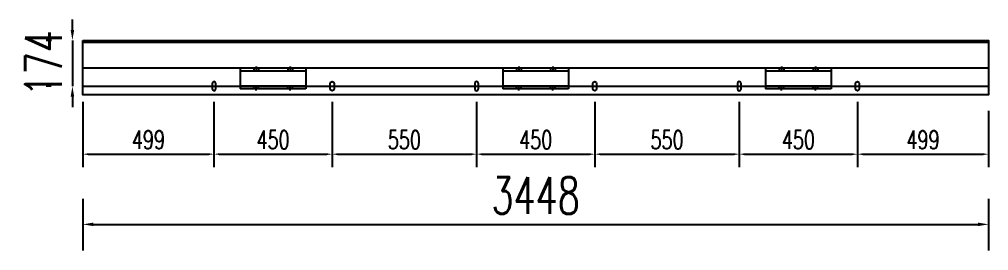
# Model space of a CAD drawing. Extents: x -18540 to 926017, y -610001 to -56924.
# Drawn here: x 74504 to 78194, y -593169 to -592288 of the extents above; entities that cross this region are included whole.
import ezdxf

# ---------------------------------------------------------------- set-up
doc = ezdxf.new("R2010")
doc.units = 0
doc.header["$LTSCALE"] = 10
doc.header["$MEASUREMENT"] = 0
doc.layers.add('L-构造线', color=6, linetype='Continuous')
doc.styles.add('STANDARD_T3', font='simplex.shx', dxfattribs={"width": 0.7, "bigfont": 'gbcbig.shx'})
doc.dimstyles.new('W&&20', dxfattribs={"dimtxt": 70, "dimasz": 20, "dimexe": 50, "dimexo": 60, "dimgap": 20, "dimtad": 1, "dimdec": 0, "dimzin": 0, "dimdsep": 46, "dimtxsty": 'STANDARD_T3', "dimcen": 0.09, "dimclrd": 1, "dimclre": 1, "dimclrt": 7, "dimazin": 2, "dimtfac": 1, "dimtdec": 0, "dimtix": 1, "dimtmove": 2, "dimatfit": 3, "dimfxl": 100, "dimtolj": 1, "dimtzin": 0, "dimarcsym": 0})
doc.dimstyles.new('W&&40', dxfattribs={"dimtxt": 140, "dimasz": 40, "dimexe": 100, "dimexo": 120, "dimgap": 40, "dimtad": 1, "dimdec": 0, "dimzin": 0, "dimdsep": 46, "dimtxsty": 'STANDARD_T3', "dimcen": 0.09, "dimclrd": 1, "dimclre": 1, "dimclrt": 7, "dimazin": 2, "dimtfac": 1, "dimtdec": 0, "dimtix": 1, "dimtmove": 2, "dimatfit": 3, "dimfxl": 100, "dimtolj": 1, "dimtzin": 0, "dimarcsym": 0})

# ---------------------------------------------------------------- blocks, each defined once
blk = doc.blocks.new('*D1254')
at = {"color": 1, "lineweight": -2, "transparency": 16777216}
for p, q in [((74745.3, -592602.6), (74745.3, -592851.5)), ((75244.8, -592602.7), (75244.8, -592851.5)), ((74765.3, -592801.5), (75224.8, -592801.5))]:
    blk.add_line(p, q, dxfattribs=at)
at = {"color": 1, "transparency": 16777216}
for points in [[(74765.3, -592798.2), (74765.3, -592804.9), (74745.3, -592801.5)], [(75224.8, -592798.2), (75224.8, -592804.9), (75244.8, -592801.5)]]:
    blk.add_solid(points, dxfattribs=at)
at = {"layer": 'Defpoints', "color": 0, "transparency": 16777216}
for p in [(74745.3, -592542.6), (75244.8, -592542.7), (75244.8, -592801.5)]:
    blk.add_point(p, dxfattribs=at)
at = {"color": 7, "transparency": 16777216, "insert": (74995.1, -592746.5), "char_height": 70, "attachment_point": 5, "style": 'STANDARD_T3'}
blk.add_mtext('\\A1;499', dxfattribs=at)
blk = doc.blocks.new('*D1255')
at = {"color": 1, "lineweight": -2, "transparency": 16777216}
for p, q in [((75244.8, -592602.7), (75244.8, -592851.5)), ((75694.7, -592602.6), (75694.7, -592851.5)), ((75264.8, -592801.5), (75674.7, -592801.5))]:
    blk.add_line(p, q, dxfattribs=at)
at = {"color": 1, "transparency": 16777216}
for points in [[(75264.8, -592798.2), (75264.8, -592804.9), (75244.8, -592801.5)], [(75674.7, -592798.2), (75674.7, -592804.9), (75694.7, -592801.5)]]:
    blk.add_solid(points, dxfattribs=at)
at = {"layer": 'Defpoints', "color": 0, "transparency": 16777216}
for p in [(75244.8, -592542.7), (75694.7, -592542.6), (75694.7, -592801.5)]:
    blk.add_point(p, dxfattribs=at)
at = {"color": 7, "transparency": 16777216, "insert": (75469.8, -592746.5), "char_height": 70, "attachment_point": 5, "style": 'STANDARD_T3'}
blk.add_mtext('\\A1;450', dxfattribs=at)
blk = doc.blocks.new('*D1256')
at = {"color": 1, "lineweight": -2, "transparency": 16777216}
for p, q in [((75694.7, -592602.6), (75694.7, -592851.5)), ((76244.7, -592602.6), (76244.7, -592851.5)), ((75714.7, -592801.5), (76224.7, -592801.5))]:
    blk.add_line(p, q, dxfattribs=at)
at = {"color": 1, "transparency": 16777216}
for points in [[(75714.7, -592798.2), (75714.7, -592804.9), (75694.7, -592801.5)], [(76224.7, -592798.2), (76224.7, -592804.9), (76244.7, -592801.5)]]:
    blk.add_solid(points, dxfattribs=at)
at = {"layer": 'Defpoints', "color": 0, "transparency": 16777216}
for p in [(75694.7, -592542.6), (76244.7, -592542.6), (76244.7, -592801.5)]:
    blk.add_point(p, dxfattribs=at)
at = {"color": 7, "transparency": 16777216, "insert": (75969.7, -592746.5), "char_height": 70, "attachment_point": 5, "style": 'STANDARD_T3'}
blk.add_mtext('\\A1;550', dxfattribs=at)
blk = doc.blocks.new('*D1257')
at = {"color": 1, "lineweight": -2, "transparency": 16777216}
for p, q in [((76244.7, -592602.6), (76244.7, -592851.5)), ((76694.7, -592602.6), (76694.7, -592851.5)), ((76264.7, -592801.5), (76674.7, -592801.5))]:
    blk.add_line(p, q, dxfattribs=at)
at = {"color": 1, "transparency": 16777216}
for points in [[(76264.7, -592798.2), (76264.7, -592804.9), (76244.7, -592801.5)], [(76674.7, -592798.2), (76674.7, -592804.9), (76694.7, -592801.5)]]:
    blk.add_solid(points, dxfattribs=at)
at = {"layer": 'Defpoints', "color": 0, "transparency": 16777216}
for p in [(76244.7, -592542.6), (76694.7, -592542.6), (76694.7, -592801.5)]:
    blk.add_point(p, dxfattribs=at)
at = {"color": 7, "transparency": 16777216, "insert": (76469.7, -592746.5), "char_height": 70, "attachment_point": 5, "style": 'STANDARD_T3'}
blk.add_mtext('\\A1;450', dxfattribs=at)
blk = doc.blocks.new('*D1258')
at = {"color": 1, "lineweight": -2, "transparency": 16777216}
for p, q in [((76694.7, -592602.6), (76694.7, -592851.5)), ((77244.8, -592602.7), (77244.8, -592851.5)), ((76714.7, -592801.5), (77224.8, -592801.5))]:
    blk.add_line(p, q, dxfattribs=at)
at = {"color": 1, "transparency": 16777216}
for points in [[(76714.7, -592798.2), (76714.7, -592804.9), (76694.7, -592801.5)], [(77224.8, -592798.2), (77224.8, -592804.9), (77244.8, -592801.5)]]:
    blk.add_solid(points, dxfattribs=at)
at = {"layer": 'Defpoints', "color": 0, "transparency": 16777216}
for p in [(76694.7, -592542.6), (77244.8, -592542.7), (77244.8, -592801.5)]:
    blk.add_point(p, dxfattribs=at)
at = {"color": 7, "transparency": 16777216, "insert": (76969.8, -592746.5), "char_height": 70, "attachment_point": 5, "style": 'STANDARD_T3'}
blk.add_mtext('\\A1;550', dxfattribs=at)
blk = doc.blocks.new('*D1259')
at = {"color": 1, "lineweight": -2, "transparency": 16777216}
for p, q in [((77244.8, -592602.7), (77244.8, -592851.5)), ((77694.8, -592602.7), (77694.8, -592851.5)), ((77264.8, -592801.5), (77674.8, -592801.5))]:
    blk.add_line(p, q, dxfattribs=at)
at = {"color": 1, "transparency": 16777216}
for points in [[(77264.8, -592798.2), (77264.8, -592804.9), (77244.8, -592801.5)], [(77674.8, -592798.2), (77674.8, -592804.9), (77694.8, -592801.5)]]:
    blk.add_solid(points, dxfattribs=at)
at = {"layer": 'Defpoints', "color": 0, "transparency": 16777216}
for p in [(77244.8, -592542.7), (77694.8, -592542.7), (77694.8, -592801.5)]:
    blk.add_point(p, dxfattribs=at)
at = {"color": 7, "transparency": 16777216, "insert": (77469.8, -592746.5), "char_height": 70, "attachment_point": 5, "style": 'STANDARD_T3'}
blk.add_mtext('\\A1;450', dxfattribs=at)
blk = doc.blocks.new('*D1260')
at = {"color": 1, "lineweight": -2, "transparency": 16777216}
for p, q in [((77694.8, -592602.7), (77694.8, -592851.5)), ((78193.5, -592636.1), (78193.5, -592851.5)), ((77714.8, -592801.5), (78173.5, -592801.5))]:
    blk.add_line(p, q, dxfattribs=at)
at = {"color": 1, "transparency": 16777216}
for points in [[(77714.8, -592798.2), (77714.8, -592804.9), (77694.8, -592801.5)], [(78173.5, -592798.2), (78173.5, -592804.9), (78193.5, -592801.5)]]:
    blk.add_solid(points, dxfattribs=at)
at = {"layer": 'Defpoints', "color": 0, "transparency": 16777216}
for p in [(77694.8, -592542.7), (78193.5, -592576.1), (78193.5, -592801.5)]:
    blk.add_point(p, dxfattribs=at)
at = {"color": 7, "transparency": 16777216, "insert": (77944.2, -592746.5), "char_height": 70, "attachment_point": 5, "style": 'STANDARD_T3'}
blk.add_mtext('\\A1;499', dxfattribs=at)
blk = doc.blocks.new('*D1262')
at = {"layer": 'Defpoints', "color": 0, "transparency": 16777216}
for p in [(74745.8, -592368.1), (74705.7, -592542.6), (74745.3, -592542.6)]:
    blk.add_point(p, dxfattribs=at)
at = {"layer": 'L-构造线', "color": 1, "lineweight": -2, "transparency": 16777216}
for p, q in [((74705.7, -592328.1), (74705.7, -592288.1)), ((74625.8, -592368.1), (74605.7, -592368.1)), ((74705.7, -592368.1), (74705.7, -592542.6)), ((74625.3, -592542.6), (74605.7, -592542.6)), ((74705.7, -592582.6), (74705.7, -592622.6))]:
    blk.add_line(p, q, dxfattribs=at)
at = {"layer": 'L-构造线', "color": 1, "transparency": 16777216}
for points in [[(74699, -592328.1), (74712.4, -592328.1), (74705.7, -592368.1)], [(74699, -592582.6), (74712.4, -592582.6), (74705.7, -592542.6)]]:
    blk.add_solid(points, dxfattribs=at)
at = {"layer": 'L-构造线', "color": 7, "transparency": 16777216, "insert": (74595.7, -592455.3), "char_height": 140, "attachment_point": 5, "rotation": 90, "style": 'STANDARD_T3'}
blk.add_mtext('\\A1;174', dxfattribs=at)
blk = doc.blocks.new('*D1263')
at = {"layer": 'Defpoints', "color": 0, "transparency": 16777216}
for p in [(74745.3, -592851.5), (78193.5, -592851.5), (78193.5, -593068.8)]:
    blk.add_point(p, dxfattribs=at)
at = {"layer": 'L-构造线', "color": 1, "lineweight": -2, "transparency": 16777216}
for p, q in [((74745.3, -592971.5), (74745.3, -593168.8)), ((78193.5, -592971.5), (78193.5, -593168.8)), ((74785.3, -593068.8), (78153.5, -593068.8))]:
    blk.add_line(p, q, dxfattribs=at)
at = {"layer": 'L-构造线', "color": 1, "transparency": 16777216}
for points in [[(74785.3, -593062.2), (74785.3, -593075.5), (74745.3, -593068.8)], [(78153.5, -593062.2), (78153.5, -593075.5), (78193.5, -593068.8)]]:
    blk.add_solid(points, dxfattribs=at)
at = {"layer": 'L-构造线', "color": 7, "transparency": 16777216, "insert": (76469.4, -592958.8), "char_height": 140, "attachment_point": 5, "style": 'STANDARD_T3'}
blk.add_mtext('\\A1;3448', dxfattribs=at)

msp = doc.modelspace()

# ---------------------------------------------------------------- linework, layer by layer
at = {"lineweight": -3}
for p, q in [((74745.8, -592375.1), (78193.5, -592375.1)), ((75396.1, -592473.1), (75396.1, -592484.1)), ((75414.1, -592473.1), (75414.1, -592484.1)), ((75526.1, -592473.1), (75526.1, -592484.1)), ((75544.1, -592473.1), (75544.1, -592484.1)), ((76396.1, -592473.1), (76396.1, -592484.1)), ((76414.1, -592473.1), (76414.1, -592484.1)), ((76526.1, -592473.1), (76526.1, -592484.1)), ((76544.1, -592473.1), (76544.1, -592484.1)), ((77396.1, -592473.1), (77396.1, -592484.1)), ((77414.1, -592473.1), (77414.1, -592484.1)), ((77526.1, -592473.1), (77526.1, -592484.1)), ((77544.1, -592473.1), (77544.1, -592484.1)), ((75396.1, -592553.1), (75396.1, -592542.1)), ((75414.1, -592553.1), (75414.1, -592542.1)), ((75526.1, -592553.1), (75526.1, -592542.1)), ((75544.1, -592553.1), (75544.1, -592542.1)), ((76396.1, -592553.1), (76396.1, -592542.1)), ((76414.1, -592553.1), (76414.1, -592542.1)), ((76526.1, -592553.1), (76526.1, -592542.1)), ((76544.1, -592553.1), (76544.1, -592542.1)), ((77396.1, -592553.1), (77396.1, -592542.1)), ((77414.1, -592553.1), (77414.1, -592542.1)), ((77526.1, -592553.1), (77526.1, -592542.1)), ((77544.1, -592553.1), (77544.1, -592542.1))]:
    msp.add_line(p, q, dxfattribs=at)
at = {"color": 8, "lineweight": -3}
for p, q in [((74745.8, -592473.1), (78193.5, -592473.1)), ((74745.8, -592542.6), (78193.5, -592542.6))]:
    msp.add_line(p, q, dxfattribs=at)
at = {"color": 1, "lineweight": -3}
for p, q in [((75344.7, -592473.1), (75594.7, -592473.1)), ((75344.7, -592473.1), (75344.7, -592553.1)), ((75344.7, -592484.1), (75594.7, -592484.1)), ((75594.7, -592473.1), (75594.7, -592553.1)), ((76344.7, -592473.1), (76594.7, -592473.1)), ((76344.7, -592473.1), (76344.7, -592553.1)), ((76344.7, -592484.1), (76594.7, -592484.1)), ((76594.7, -592473.1), (76594.7, -592553.1)), ((77344.7, -592473.1), (77594.7, -592473.1)), ((77344.7, -592473.1), (77344.7, -592553.1)), ((77344.7, -592484.1), (77594.7, -592484.1)), ((77594.7, -592473.1), (77594.7, -592553.1)), ((75594.7, -592542.1), (75344.7, -592542.1)), ((75594.7, -592553.1), (75344.7, -592553.1)), ((76594.7, -592542.1), (76344.7, -592542.1)), ((76594.7, -592553.1), (76344.7, -592553.1)), ((77594.7, -592542.1), (77344.7, -592542.1)), ((77594.7, -592553.1), (77344.7, -592553.1))]:
    msp.add_line(p, q, dxfattribs=at)
at = {"color": 3, "lineweight": -3}
for p, q in [((75405.1, -592467.1), (75405.1, -592487.1)), ((75535.1, -592467.1), (75535.1, -592487.1)), ((76405.1, -592467.1), (76405.1, -592487.1)), ((76535.1, -592467.1), (76535.1, -592487.1)), ((77405.1, -592467.1), (77405.1, -592487.1)), ((77535.1, -592467.1), (77535.1, -592487.1)), ((75405.1, -592559.1), (75405.1, -592539.1)), ((75535.1, -592559.1), (75535.1, -592539.1)), ((76405.1, -592559.1), (76405.1, -592539.1)), ((76535.1, -592559.1), (76535.1, -592539.1)), ((77405.1, -592559.1), (77405.1, -592539.1)), ((77535.1, -592559.1), (77535.1, -592539.1))]:
    msp.add_line(p, q, dxfattribs=at)
msp.add_lwpolyline([(74745.8, -592368.1), (78193.5, -592368.1), (78193.5, -592576.1), (74745.8, -592576.1)])
at = {"lineweight": -3}
msp.add_lwpolyline([(74745.8, -592368.1), (78194, -592368.1), (78194, -592576.1), (74745.8, -592576.1)], close=True, dxfattribs=at)
for points in [[(75237.7, -592553.1, 1), (75251.7, -592553.1), (75251.7, -592532.1, 1), (75237.7, -592532.1)], [(75701.7, -592553.1, -1), (75687.7, -592553.1), (75687.7, -592532.1, -1), (75701.7, -592532.1)], [(76237.7, -592553.1, 1), (76251.7, -592553.1), (76251.7, -592532.1, 1), (76237.7, -592532.1)], [(76701.7, -592553.1, -1), (76687.7, -592553.1), (76687.7, -592532.1, -1), (76701.7, -592532.1)], [(77237.7, -592553.1, 1), (77251.7, -592553.1), (77251.7, -592532.1, 1), (77237.7, -592532.1)], [(77701.7, -592553.1, -1), (77687.7, -592553.1), (77687.7, -592532.1, -1), (77701.7, -592532.1)]]:
    msp.add_lwpolyline(points, format="xyb", close=True, dxfattribs=at)

# ---------------------------------------------------------------- dimensions: what is measured, and where the dimension line sits
for base, p1, p2, picture, middle in [((75244.8254, -592801.546), (74745.3466, -592542.5733), (75244.8254, -592542.7047), '*D1254', (74995.086, -592746.546)), ((75694.7, -592801.5), (75244.8, -592542.7), (75694.7, -592542.6), '*D1255', (75469.8, -592746.5)), ((76244.7, -592801.5), (75694.7, -592542.6), (76244.7, -592542.6), '*D1256', (75969.7, -592746.5)), ((76694.7, -592801.5), (76244.7, -592542.6), (76694.7, -592542.6), '*D1257', (76469.7, -592746.5)), ((77244.8, -592801.5), (76694.7, -592542.6), (77244.8, -592542.7), '*D1258', (76969.8, -592746.5)), ((77694.8, -592801.5), (77244.8, -592542.7), (77694.8, -592542.7), '*D1259', (77469.8, -592746.5)), ((78193.5, -592801.5), (77694.8, -592542.7), (78193.5, -592576.1), '*D1260', (77944.2, -592746.5))]:
    dim = msp.add_linear_dim(base=base, p1=p1, p2=p2, dimstyle='W&&20')
    dim.commit()
    dim.dimension.update_dxf_attribs({"geometry": picture, "text_midpoint": middle})
at = {"layer": 'L-构造线', "color": 1}
dim = msp.add_linear_dim(base=(74705.7083, -592542.5733), p1=(74745.8466, -592368.0734), p2=(74745.3466, -592542.5733), angle=90, dimstyle='W&&40', dxfattribs=at)
dim.commit()
dim.dimension.update_dxf_attribs({"geometry": '*D1262', "text_midpoint": (74595.7083, -592455.3233)})
dim = msp.add_aligned_dim(p1=(74745.3, -592851.5), p2=(78193.5, -592851.5), distance=-217.3, dimstyle='W&&40', dxfattribs=at)
dim.commit()
dim.dimension.update_dxf_attribs({"geometry": '*D1263', "text_midpoint": (76469.4, -592958.8)})

doc.saveas('drawing.dxf')
